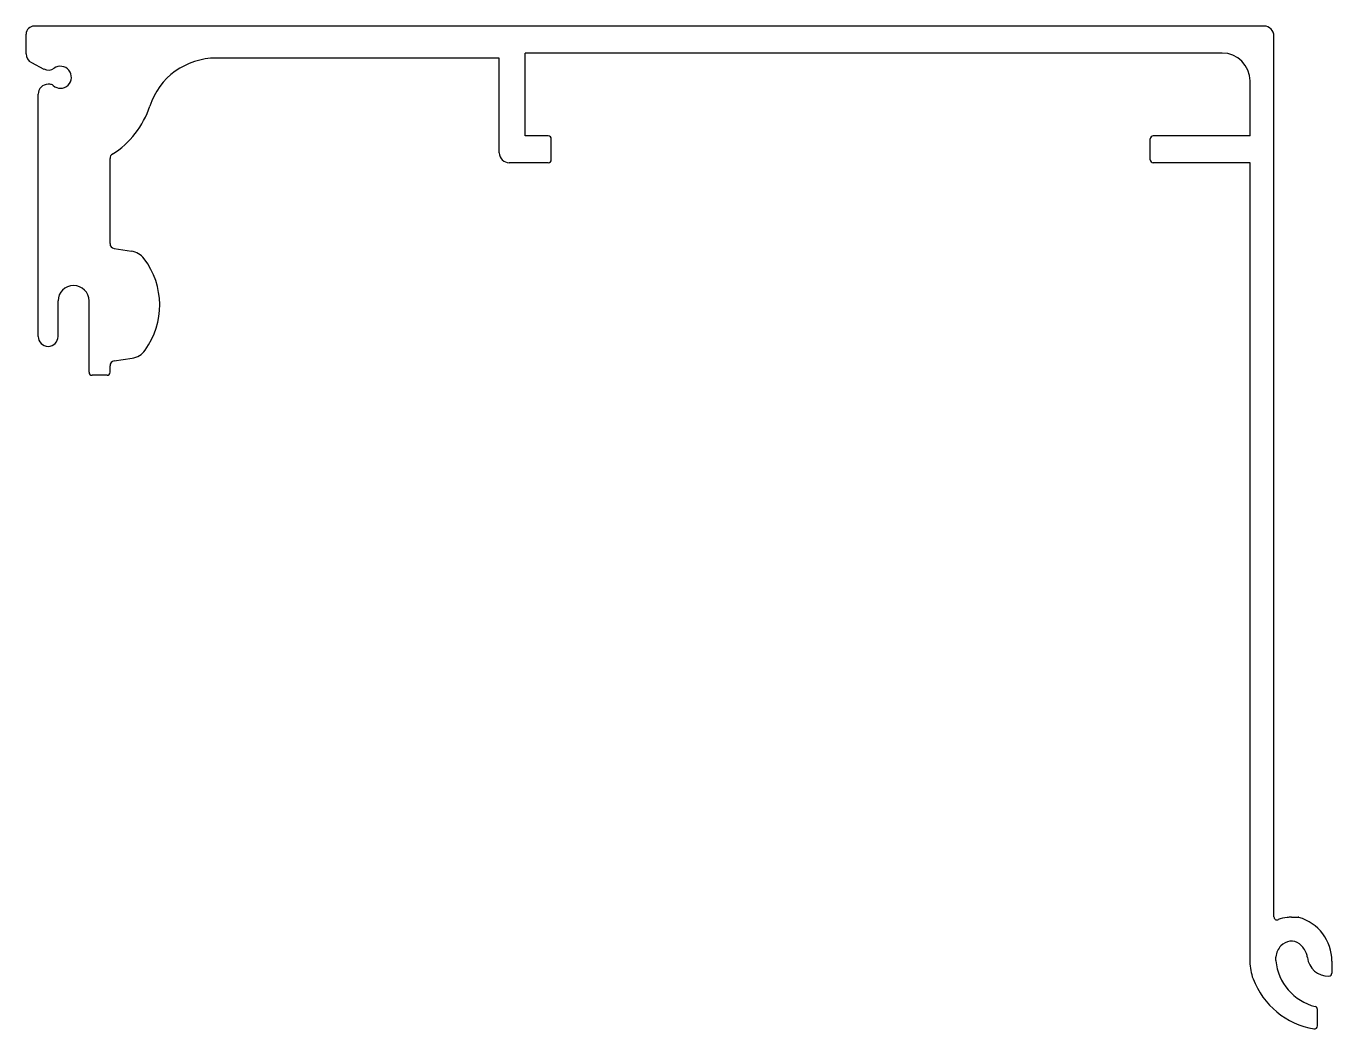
# Model space of a CAD drawing. Extents: x 1365 to 1496, y 1946 to 2047.
import ezdxf

# ---------------------------------------------------------------- set-up
doc = ezdxf.new("R2010")
doc.units = 0
doc.layers.get('0').update_dxf_attribs({"linetype": 'CONTINUOUS'})

msp = doc.modelspace()

# ---------------------------------------------------------------- linework, layer by layer
for p, q in [((1365.4, 2044.12), (1365.4, 2046.09)), ((1489.4, 2046.89), (1366.2, 2046.89)), ((1490.4, 1957.6), (1490.4, 2045.89)), ((1365.94, 2043.23), (1367.17, 2042.59)), ((1412.8, 2043.69), (1384.44, 2043.69)), ((1412.8, 2034.19), (1412.8, 2043.69)), ((1485.2, 2044.19), (1415.4, 2044.19)), ((1415.4, 2035.89), (1415.4, 2044.19)), ((1367.77, 2041.06), (1367.6, 2041.06)), ((1488, 2035.89), (1488, 2041.39)), ((1366.6, 2015.79), (1366.6, 2040.06)), ((1417.7, 2035.89), (1415.4, 2035.89)), ((1418, 2033.49), (1418, 2035.59)), ((1478, 2033.49), (1478, 2035.59)), ((1488, 2035.89), (1478.3, 2035.89)), ((1373.8, 2025.09), (1373.8, 2033.63)), ((1417.7, 2033.19), (1413.8, 2033.19)), ((1488, 2033.19), (1478.3, 2033.19)), ((1488, 1953.11), (1488, 2033.19)), ((1374.22, 2024.6), (1375.94, 2024.33)), ((1368.6, 2015.79), (1368.6, 2019.34)), ((1371.7, 2012.19), (1371.7, 2019.34)), ((1374.22, 2013.33), (1376.01, 2013.6)), ((1373.5, 2011.89), (1372, 2011.89)), ((1373.8, 2012.19), (1373.8, 2012.83)), ((1492.14, 1957.57), (1492.82, 1957.57)), ((1496.2, 1953.17), (1496.2, 1951.96)), ((1494.75, 1946.67), (1494.75, 1948.32))]:
    msp.add_line(p, q)
for centre, radius, start, end in [((1366.2, 2046.09), 0.8, 90, 180), ((1489.4, 2045.89), 1, 0, 90), ((1366.4, 2044.12), 1, 180, 242.5995), ((1384.44, 2036.69), 7, 90, 161.8822), ((1485.2, 2041.39), 2.8, 0, 90), ((1367.63, 2043.48), 1, 242.5995, 304.9537), ((1368.83, 2041.76), 1.1, 228.5779, 124.9537), ((1367.6, 2040.06), 1, 90, 180), ((1367.77, 2040.56), 0.5, 48.5779, 90), ((1369.24, 2041.66), 8.99, 302.1504, 341.8822), ((1417.7, 2035.59), 0.3, 0, 90), ((1478.3, 2035.59), 0.3, 90, 180), ((1374.3, 2033.63), 0.5, 122.1504, 180), ((1413.8, 2034.19), 1, 180, 270), ((1417.7, 2033.49), 0.3, 270, 0), ((1478.3, 2033.49), 0.3, 180, 270), ((1374.3, 2025.09), 0.5, 180, 261.2466), ((1375.63, 2022.36), 2, 37.0786, 81.2466), ((1371.08, 2018.92), 7.7, 324.1168, 37.0786), ((1370.15, 2019.34), 1.55, 0, 180), ((1367.6, 2015.79), 1, 180, 270), ((1367.6, 2015.79), 1, 270, 0), ((1375.7, 2015.58), 2, 278.7534, 324.1168), ((1374.3, 2012.83), 0.5, 98.7534, 180), ((1372, 2012.19), 0.3, 180, 270), ((1373.5, 2012.19), 0.3, 270, 0), ((1490.7, 1957.6), 0.3, 180, 290.5545), ((1492.15, 1953.74), 3.83, 96.5908, 110.5545), ((1492.14, 1953.83), 3.74, 90, 96.5908), ((1492.82, 1957.27), 0.3, 73.9497, 90), ((1491.64, 1953.17), 4.56, 0, 73.9497), ((1492.55, 1953.36), 1.98, 137.1297, 172.7813), ((1492.15, 1953.74), 1.43, 96.5908, 137.1297), ((1492.14, 1953.83), 1.34, 53.0086, 96.5908), ((1491.64, 1953.17), 2.16, 20.4004, 53.0086), ((1492.85, 1953.11), 4.86, 180, 200.6264), ((1492.16, 1953.37), 1.6, 171.2596, 186.059), ((1495.85, 1953.74), 5.3, 185.8681, 255.6167), ((1492.16, 1953.37), 1.6, 6.0404, 20.4004), ((1495.84, 1953.76), 2.1, 186.0404, 271.7748), ((1495.9, 1951.96), 0.3, 271.7748, 0), ((1495.73, 1954.19), 7.93, 200.6264, 260.412), ((1494.45, 1948.32), 0.3, 0, 75.6167), ((1494.45, 1946.67), 0.3, 260.412, 0)]:
    msp.add_arc(centre, radius, start, end)

doc.saveas('drawing.dxf')
